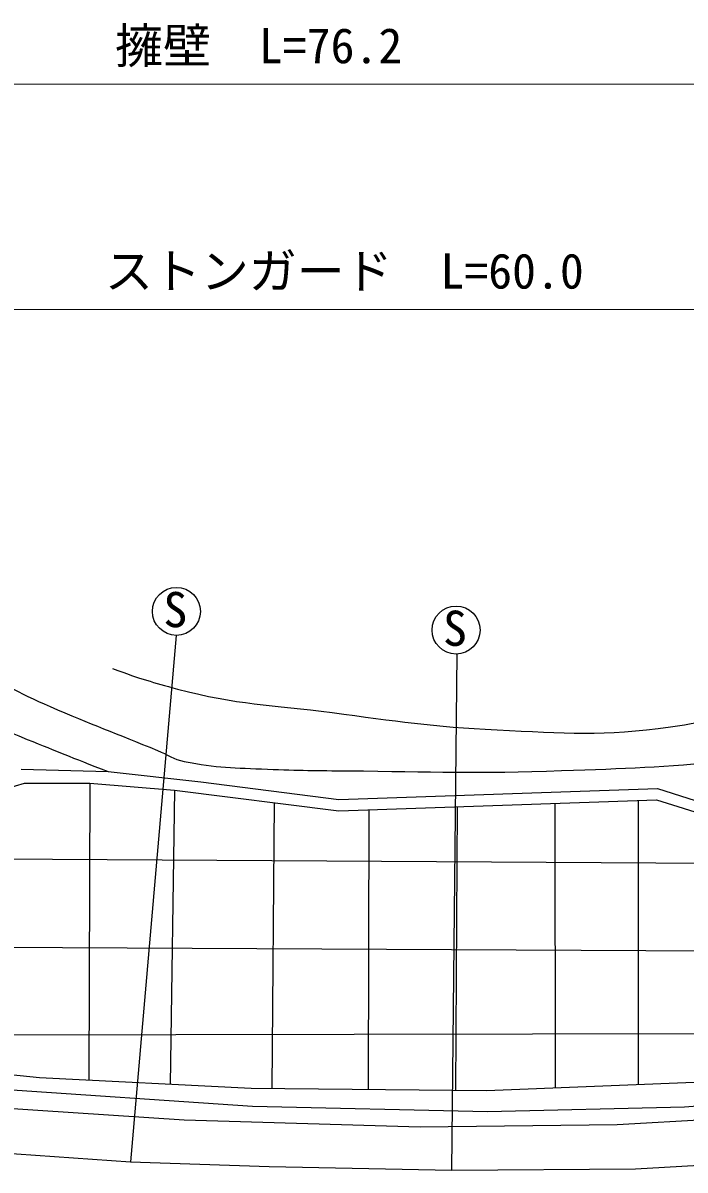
# Model space of a CAD drawing. Units: millimetres at full size, sheet at 1:1000; details may follow other scales. Extents: x 40000 to 680000, y 20000 to 380000.
# Drawn here: x 269671 to 304210, y 271831 to 331619 of the extents above; entities that cross this region are included whole.
import ezdxf
from ezdxf.enums import TextEntityAlignment as Align

# ---------------------------------------------------------------- set-up
doc = ezdxf.new("R2010")
doc.units = ezdxf.units.MM
doc.header["$LTSCALE"] = 1000
doc.layers.add('M-BGD', color=7, linetype='Continuous', lineweight=25)
doc.layers.add('M-STR-HTXT', color=7, linetype='Continuous', lineweight=13)
doc.styles.add('ＭＳ ゴシック', font='')
doc.styles.get('ＭＳ ゴシック').set_extended_font_data('MS Gothic')

msp = doc.modelspace()

# ---------------------------------------------------------------- linework, layer by layer
at = {"layer": 'M-BGD'}
for p, q in [((277661, 299701), (275289, 272262)), ((292045, 271831), (292329, 298729)), ((269587, 292721), (274116, 292598)), ((274116, 292598), (278947, 292063)), ((267438, 291304), (269755, 291994)), ((269755, 291994), (273162, 291994)), ((273162, 291994), (273105, 276519)), ((273162, 291994), (277585, 291632)), ((278947, 292063), (286144, 291150)), ((277585, 291632), (277357, 276306)), ((277585, 291632), (286152, 290560)), ((286144, 291150), (302767, 291716)), ((302767, 291716), (320276, 286157)), ((282675, 276084), (282794, 290980)), ((286152, 290560), (302723, 291121)), ((287708, 290612), (287672, 276033)), ((292248, 275987), (292339, 290769)), ((297416, 290941), (297438, 276116)), ((301774, 276291), (301774, 291089)), ((302723, 291121), (320043, 285746)), ((261684, 288103), (313513, 287772)), ((256186, 283502), (322693, 283170)), ((254837, 278855), (327008, 278976)), ((262039, 277516), (270543, 276648)), ((281640, 275136), (265000, 276268)), ((270543, 276648), (281576, 276095)), ((293859, 275971), (311881, 276700)), ((281576, 276095), (293859, 275971)), ((314604, 275996), (304178, 275101)), ((267123, 275167), (278076, 274456)), ((293900, 274864), (281640, 275136)), ((304178, 275101), (293900, 274864)), ((278076, 274456), (290397, 274089)), ((300666, 274208), (313659, 274919)), ((290397, 274089), (300666, 274208)), ((267811, 272789), (275289, 272262)), ((275289, 272262), (282513, 272016)), ((301622, 271900), (312227, 272493)), ((282513, 272016), (292045, 271831)), ((292045, 271831), (301622, 271900))]:
    msp.add_line(p, q, dxfattribs=at)
for centre in [(277677, 300951), (292264, 299977)]:
    msp.add_circle(centre, 1250, dxfattribs=at)
for points, knots in [([(253364, 300389), (255923, 299668), (256625, 299473), (258682, 298783), (260635, 298127), (261716, 297720), (263632, 296966), (266110, 295991), (267434, 295289), (269899, 294280), (271540, 293609), (272070, 293395), (274116, 292598)], [0, 0, 0, 0, 1, 1, 1, 2, 2, 2, 3, 3, 3, 4, 4, 4, 4]), ([(262000, 299731), (264290, 298993), (264957, 298784), (266792, 298019), (268503, 297305), (269381, 296725), (271084, 295992), (273257, 295055), (274501, 294596), (276692, 293701), (277237, 293478), (277510, 293247), (278087, 293130), (279754, 292793), (280724, 292796), (282423, 292727), (284068, 292660), (284990, 292654), (286636, 292639), (290984, 292600), (293423, 292489), (297769, 292648), (301157, 292772), (303061, 292818), (306432, 293174), (309591, 293508), (311349, 293831), (314462, 294465), (317415, 295066), (319086, 295393), (321940, 296360), (324437, 297207), (325591, 298275), (328048, 299230), (329392, 299752), (329863, 299934), (331524, 300468)], [0, 0, 0, 0, 1, 1, 1, 2, 2, 2, 3, 3, 3, 4, 4, 4, 5, 5, 5, 6, 6, 6, 7, 7, 7, 8, 8, 8, 9, 9, 9, 10, 10, 10, 11, 11, 11, 12, 12, 12, 12]), ([(274344, 297970), (275897, 297397), (276399, 297269), (277740, 296903), (280811, 296065), (282642, 296101), (285797, 295679), (289149, 295231), (291029, 294932), (294407, 294771), (297936, 294602), (299952, 294442), (303451, 294929), (307439, 295484), (309524, 296538), (313444, 297456), (316643, 298206), (317683, 298434), (321658, 299273)], [0, 0, 0, 0, 1, 1, 1, 2, 2, 2, 3, 3, 3, 4, 4, 4, 5, 5, 5, 6, 6, 6, 6])]:
    msp.add_open_spline(points, degree=3, knots=knots, dxfattribs=at)
at = {"layer": 'M-STR-HTXT'}
for p, q in [((258699, 328424), (318913, 328424)), ((261603, 316678), (315019, 316678))]:
    msp.add_line(p, q, dxfattribs=at)

# ---------------------------------------------------------------- texts
at = {"layer": 'M-BGD', "style": 'ＭＳ ゴシック'}
for p in [(276998, 299577), (291585, 298603)]:
    msp.add_text('S', height=1833, dxfattribs=at).set_placement(p, align=Align.BOTTOM_LEFT)
at = {"layer": 'M-STR-HTXT', "style": 'ＭＳ ゴシック'}
for s, p in [('擁壁  L=76.2', (274483, 328969)), ('ストンガード  L=60.0', (273950, 317223))]:
    msp.add_text(s, height=1833, dxfattribs=at).set_placement(p, align=Align.BOTTOM_LEFT)

doc.saveas('drawing.dxf')
